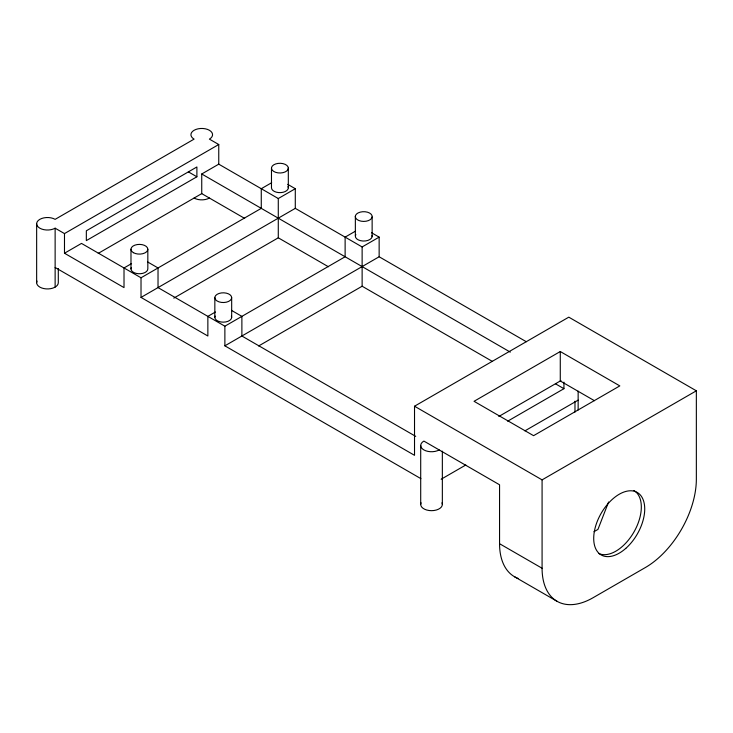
<?xml version="1.0" encoding="UTF-8"?>
<svg xmlns="http://www.w3.org/2000/svg" width="733" height="733" viewBox="0 0 733 733"><rect width="100%" height="100%" fill="white"/><g stroke="black" fill="none" stroke-linecap="round" stroke-linejoin="round"><path stroke-width="1.1" d="M608.582 502.013L597.954 529.409L593.996 531.7M218.755 144.52L209.4 139.123A10.821 6.249 0 0 0 209.4 130.282A10.821 6.249 0 0 0 194.089 130.282A10.821 6.249 0 0 0 194.089 139.123L55.131 219.35A10.821 6.249 0 0 0 39.82 219.35A10.821 6.249 0 0 0 39.82 228.192A10.821 6.249 0 0 0 55.131 228.192L64.486 233.589L218.755 144.52L218.755 164.165L201.74 173.987L201.74 193.622L98.249 253.38M64.486 233.589L64.486 253.233L81.491 243.411L141.02 277.78L261.269 208.355L261.269 188.711L271.668 182.709M196.893 176.781L86.338 240.607L86.338 230.794L196.893 166.959L196.893 176.781L188.39 171.87M131.573 263.596L124.014 267.957L124.014 287.602L64.486 253.233M218.755 164.165L278.283 198.533L295.289 188.711L295.289 208.355L141.02 297.415L141.02 277.78M173.803 298.129L278.283 237.813L328.411 266.757M215.42 312.001L207.86 316.372L207.86 336.007L141.02 297.415M355.514 231.124L345.124 237.126L345.124 256.761L224.875 326.194L158.026 287.602L158.026 267.957L147.635 261.956M295.289 208.355L362.129 246.948L379.144 237.126L379.144 256.761L224.875 345.829L224.875 326.194M258.639 345.976L362.129 286.227L492.512 361.497M224.875 345.829L414.521 455.321L414.521 406.219L568.79 317.16L696.35 390.808L696.35 479.18A72.164 41.662 -60 0 1 645.324 567.562L593.107 597.707A72.164 41.662 -60 0 1 542.081 568.249L499.558 543.703L499.558 484.779L423.876 441.083A10.821 6.249 0 0 0 423.876 449.915A10.821 6.249 0 0 0 439.177 449.915M560.278 351.528L474.049 401.308L533.578 435.677L619.816 385.897L560.278 351.528L560.278 380.986L594.436 400.704M498.825 416.463L560.974 380.583M507.676 421.182L563.943 388.692L563.943 382.15M441.156 479.226L465.794 464.997M524.92 430.857L578.145 400.136M414.521 406.219L542.081 479.868L696.35 390.808M287.73 184.349L295.289 188.711M371.585 232.764L379.144 237.126M379.144 256.761L526.312 341.734M201.74 173.987L510.296 352.124M555.431 383.78L563.943 388.692M201.74 193.622L244.685 218.416M231.491 310.371L241.881 316.372L241.881 336.007L415.721 436.373M55.131 267.472L420.898 478.649M514.502 576.734L557.025 601.28M578.145 391.156L578.145 409.958M574.974 401.171L574.974 412.083M542.081 479.868L542.081 568.249M442.347 451.161L442.347 504.423M420.705 445.499L420.705 504.423M372.135 216.986A8.42 4.856 0 0 1 358.904 220.532A8.42 4.856 0 0 1 360.205 212.139A8.42 4.856 0 0 1 372.135 216.986L372.135 236.622M362.129 246.948L362.129 286.227M355.358 216.116L355.358 235.76M288.316 168.141A8.42 4.856 0 0 1 275.69 172.347A8.42 4.856 0 0 1 275.69 163.935A8.42 4.856 0 0 1 288.316 168.141L288.316 187.776M278.283 198.533L278.283 237.813M271.476 168.141L271.476 187.776A8.42 4.856 0 0 0 280.996 192.596A8.42 4.856 0 0 0 288.032 186.521M231.674 297.662A8.42 4.856 0 0 1 219.048 301.877A8.42 4.856 0 0 1 219.048 293.457A8.42 4.856 0 0 1 231.674 297.662L231.674 317.307M214.842 297.662L214.842 317.307M147.828 249.247L147.828 268.892A8.42 4.856 0 0 1 138.308 273.711A8.42 4.856 0 0 1 131.271 267.637M130.987 249.247L130.987 268.892M58.301 268.507L58.301 282.691A10.821 6.249 0 0 1 46.06 288.884A10.821 6.249 0 0 1 37.017 281.069M55.131 228.192L55.131 287.107M36.65 223.767L36.65 282.691M209.4 198.038A10.821 6.249 0 0 1 194.089 198.038M231.39 316.042A8.42 4.856 0 0 1 223.253 322.163A8.42 4.856 0 0 1 215.126 316.042M441.981 502.801A10.821 6.249 0 0 1 431.526 510.672A10.821 6.249 0 0 1 421.072 502.801M372.043 235.357A8.42 4.856 0 0 1 363 241.029A8.42 4.856 0 0 1 355.844 234.523M518.478 578.566A72.164 41.662 -60 0 1 499.558 543.703M633.853 490.505A36.082 20.836 -60 0 1 634.32 531.352A36.082 20.836 -60 0 1 598.742 553.497M133.452 252.693A8.42 4.856 0 0 0 147.535 250.512A8.42 4.856 0 0 0 137.227 244.556A8.42 4.856 0 0 0 133.452 252.693M625.817 548.357A36.082 20.836 -60 0 0 637.261 492.466A36.082 20.836 -60 0 0 594.573 530.316A36.082 20.836 -60 0 0 625.817 548.357"/></g></svg>
